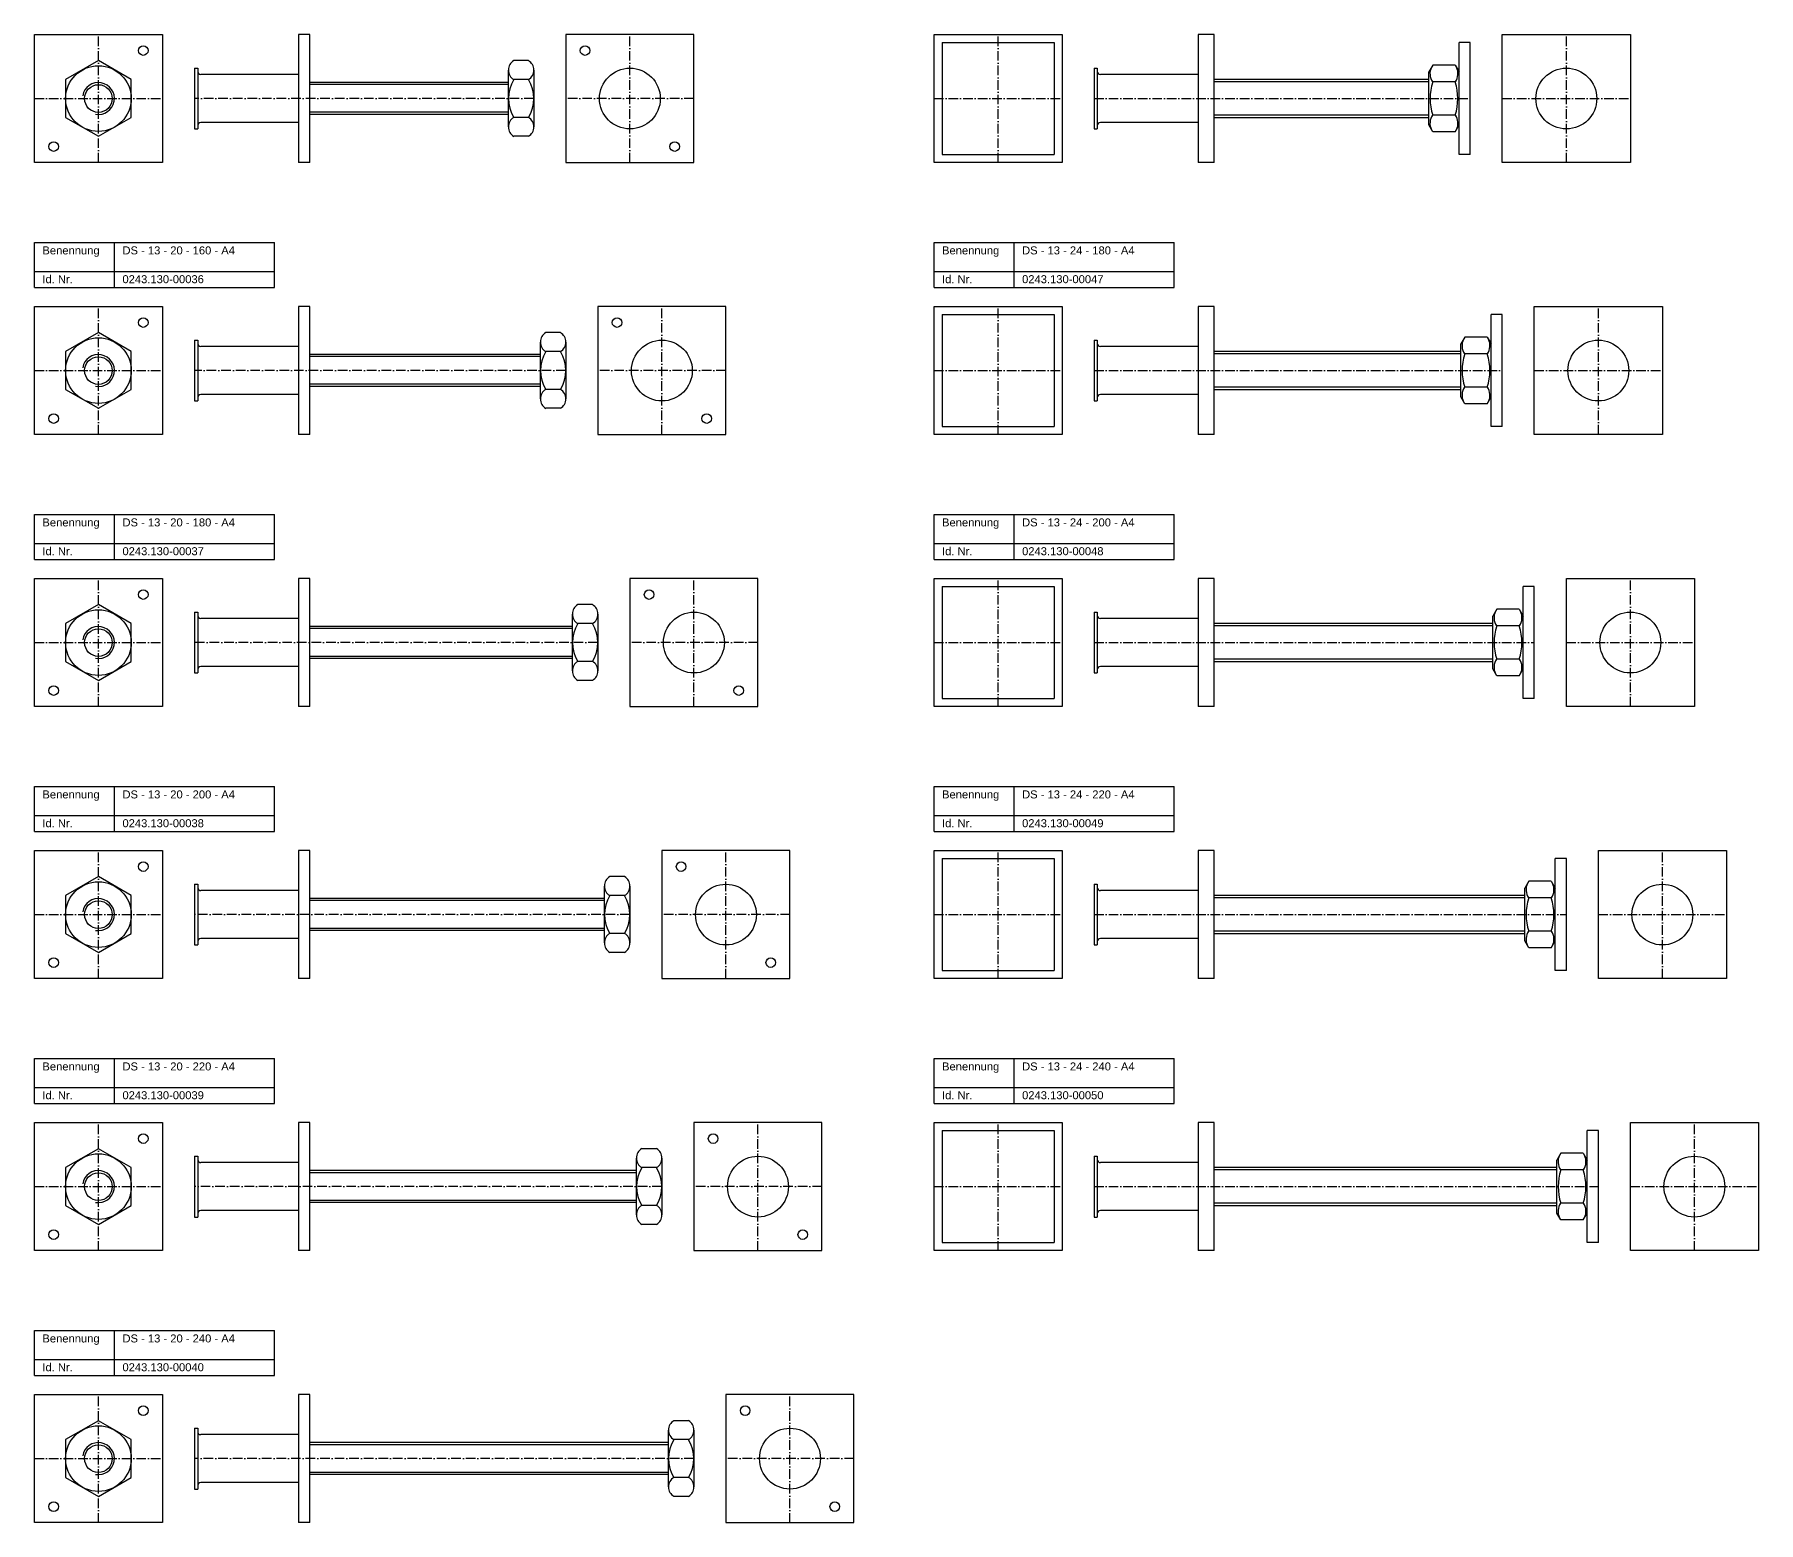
# Model space of a CAD drawing. Header units: millimetres. Extents: x 77 to 2545, y 1116 to 2936.
# Drawn here: x 1468 to 2545, y 1116 to 2046 of the extents above; entities that cross this region are included whole.
import ezdxf

# ---------------------------------------------------------------- set-up
doc = ezdxf.new("R2010")
doc.units = ezdxf.units.MM
doc.header["$LTSCALE"] = 0.5
doc.linetypes.add('achse', pattern=[18, 12, -3, 0, -3])
doc.layers.add('HALFEN', color=2, linetype='CONTINUOUS')
doc.styles.add('ARIAL50', font='ARIAL.TTF', dxfattribs={"height": 5})

msp = doc.modelspace()

# ---------------------------------------------------------------- linework, layer by layer
at = {"layer": 'HALFEN'}
for p, q in [((1468.2, 2046.2), (1548.2, 2046.2)), ((1468.2, 1966.2), (1468.2, 2046.2)), ((1548.2, 2046.2), (1548.2, 1966.2)), ((1633.2, 2046.2), (1633.2, 1966.2)), ((1640.2, 2046.2), (1633.2, 2046.2)), ((1640.2, 1966.2), (1640.2, 2046.2)), ((1880.2, 2046.2), (1800.2, 2046.2)), ((1800.2, 2046.2), (1800.2, 1966.2)), ((1880.2, 1966.2), (1880.2, 2046.2)), ((2030.2, 2046.2), (2110.2, 2046.2)), ((2030.2, 1966.2), (2030.2, 2046.2)), ((2035.2, 2041.2), (2105.2, 2041.2)), ((2035.2, 2041.2), (2035.2, 1971.2)), ((2105.2, 2041.2), (2105.2, 1971.2)), ((2110.2, 2046.2), (2110.2, 1966.2)), ((2195.2, 2046.2), (2195.2, 1966.2)), ((2205.2, 2046.2), (2195.2, 2046.2)), ((2205.2, 1966.2), (2205.2, 2046.2)), ((2358.2, 1971.2), (2358.2, 2041.2)), ((2365.2, 2041.2), (2358.2, 2041.2)), ((2365.2, 1971.2), (2365.2, 2041.2)), ((2385.2, 2046.2), (2465.2, 2046.2)), ((2385.2, 1966.2), (2385.2, 2046.2)), ((2465.2, 2046.2), (2465.2, 1966.2)), ((1568.2, 2025.2), (1570.2, 2025.2)), ((1568.2, 2025.2), (1568.2, 1987.2)), ((1570.2, 2025.2), (1570.2, 1987.2)), ((1776.8, 2029.9), (1767.7, 2029.9)), ((2130.2, 2025.2), (2132.2, 2025.2)), ((2130.2, 2025.2), (2130.2, 1987.2)), ((2132.2, 2025.2), (2132.2, 1987.2)), ((2341.7, 2027), (2339.2, 2022.8)), ((2355.8, 2027), (2341.7, 2027)), ((2355.8, 2027), (2358.2, 2022.8)), ((1633.2, 2021.2), (1572.2, 2021.2)), ((1764.2, 2016.3), (1640.2, 2016.3)), ((1764.2, 2014.9), (1640.2, 2014.9)), ((1764.2, 2024), (1764.2, 1988.5)), ((1776.8, 2018.1), (1767.7, 2018.1)), ((1780.2, 2024), (1780.2, 1988.5)), ((2195.2, 2021.2), (2134.2, 2021.2)), ((2339.2, 2018.2), (2205.2, 2018.2)), ((2339.2, 2016.6), (2205.2, 2016.6)), ((2339.2, 1989.7), (2339.2, 2022.8)), ((2355.8, 2016.6), (2341.7, 2016.6)), ((1764.2, 1997.6), (1640.2, 1997.6)), ((1764.2, 1996.3), (1640.2, 1996.3)), ((1776.8, 1994.4), (1767.7, 1994.4)), ((2339.2, 1995.9), (2205.2, 1995.9)), ((2339.2, 1994.2), (2205.2, 1994.2)), ((2355.8, 1995.9), (2341.7, 1995.9)), ((1568.2, 1987.2), (1570.2, 1987.2)), ((1633.2, 1991.2), (1572.2, 1991.2)), ((1776.8, 1982.6), (1767.7, 1982.6)), ((2130.2, 1987.2), (2132.2, 1987.2)), ((2195.2, 1991.2), (2134.2, 1991.2)), ((2341.7, 1985.5), (2339.2, 1989.7)), ((2355.8, 1985.5), (2341.7, 1985.5)), ((2355.8, 1985.5), (2358.2, 1989.7)), ((2035.2, 1971.2), (2105.2, 1971.2)), ((2365.2, 1971.2), (2358.2, 1971.2)), ((1548.2, 1966.2), (1468.2, 1966.2)), ((1640.2, 1966.2), (1633.2, 1966.2)), ((1800.2, 1966.2), (1880.2, 1966.2)), ((2110.2, 1966.2), (2030.2, 1966.2)), ((2205.2, 1966.2), (2195.2, 1966.2)), ((2465.2, 1966.2), (2385.2, 1966.2)), ((1468.2, 1916.2), (1618.2, 1916.2)), ((1468.2, 1888.2), (1468.2, 1916.2)), ((1518.2, 1888.2), (1518.2, 1916.2)), ((1618.2, 1888.2), (1618.2, 1916.2)), ((2030.2, 1916.2), (2180.2, 1916.2)), ((2030.2, 1888.2), (2030.2, 1916.2)), ((2080.2, 1888.2), (2080.2, 1916.2)), ((2180.2, 1888.2), (2180.2, 1916.2)), ((1468.2, 1898.2), (1618.2, 1898.2)), ((2030.2, 1898.2), (2180.2, 1898.2)), ((1468.2, 1888.2), (1618.2, 1888.2)), ((2030.2, 1888.2), (2180.2, 1888.2)), ((1468.2, 1876.2), (1548.2, 1876.2)), ((1468.2, 1796.2), (1468.2, 1876.2)), ((1548.2, 1876.2), (1548.2, 1796.2)), ((1633.2, 1876.2), (1633.2, 1796.2)), ((1640.2, 1876.2), (1633.2, 1876.2)), ((1640.2, 1796.2), (1640.2, 1876.2)), ((1900.2, 1876.2), (1820.2, 1876.2)), ((1820.2, 1876.2), (1820.2, 1796.2)), ((1900.2, 1796.2), (1900.2, 1876.2)), ((2030.2, 1876.2), (2110.2, 1876.2)), ((2030.2, 1796.2), (2030.2, 1876.2)), ((2110.2, 1876.2), (2110.2, 1796.2)), ((2195.2, 1876.2), (2195.2, 1796.2)), ((2205.2, 1876.2), (2195.2, 1876.2)), ((2205.2, 1796.2), (2205.2, 1876.2)), ((2405.2, 1876.2), (2485.2, 1876.2)), ((2405.2, 1796.2), (2405.2, 1876.2)), ((2485.2, 1876.2), (2485.2, 1796.2)), ((2035.2, 1871.2), (2105.2, 1871.2)), ((2035.2, 1871.2), (2035.2, 1801.2)), ((2105.2, 1871.2), (2105.2, 1801.2)), ((2378.2, 1801.2), (2378.2, 1871.2)), ((2385.2, 1871.2), (2378.2, 1871.2)), ((2385.2, 1801.2), (2385.2, 1871.2)), ((1568.2, 1855.2), (1570.2, 1855.2)), ((1568.2, 1855.2), (1568.2, 1817.2)), ((1570.2, 1855.2), (1570.2, 1817.2)), ((1784.2, 1854), (1784.2, 1818.5)), ((1796.8, 1859.9), (1787.7, 1859.9)), ((1800.2, 1854), (1800.2, 1818.5)), ((2130.2, 1855.2), (2132.2, 1855.2)), ((2130.2, 1855.2), (2130.2, 1817.2)), ((2132.2, 1855.2), (2132.2, 1817.2)), ((2361.7, 1857), (2359.2, 1852.8)), ((2359.2, 1819.7), (2359.2, 1852.8)), ((2375.8, 1857), (2361.7, 1857)), ((2375.8, 1857), (2378.2, 1852.8)), ((1633.2, 1851.2), (1572.2, 1851.2)), ((1784.2, 1846.3), (1640.2, 1846.3)), ((1784.2, 1844.9), (1640.2, 1844.9)), ((1796.8, 1848.1), (1787.7, 1848.1)), ((2195.2, 1851.2), (2134.2, 1851.2)), ((2359.2, 1848.2), (2205.2, 1848.2)), ((2359.2, 1846.6), (2205.2, 1846.6)), ((2375.8, 1846.6), (2361.7, 1846.6)), ((1633.2, 1821.2), (1572.2, 1821.2)), ((1784.2, 1827.6), (1640.2, 1827.6)), ((1784.2, 1826.3), (1640.2, 1826.3)), ((1796.8, 1824.4), (1787.7, 1824.4)), ((2195.2, 1821.2), (2134.2, 1821.2)), ((2359.2, 1825.9), (2205.2, 1825.9)), ((2359.2, 1824.2), (2205.2, 1824.2)), ((2375.8, 1825.9), (2361.7, 1825.9)), ((1568.2, 1817.2), (1570.2, 1817.2)), ((1796.8, 1812.6), (1787.7, 1812.6)), ((2130.2, 1817.2), (2132.2, 1817.2)), ((2361.7, 1815.5), (2359.2, 1819.7)), ((2375.8, 1815.5), (2361.7, 1815.5)), ((2375.8, 1815.5), (2378.2, 1819.7)), ((2035.2, 1801.2), (2105.2, 1801.2)), ((2385.2, 1801.2), (2378.2, 1801.2)), ((1548.2, 1796.2), (1468.2, 1796.2)), ((1640.2, 1796.2), (1633.2, 1796.2)), ((1820.2, 1796.2), (1900.2, 1796.2)), ((2110.2, 1796.2), (2030.2, 1796.2)), ((2205.2, 1796.2), (2195.2, 1796.2)), ((2485.2, 1796.2), (2405.2, 1796.2)), ((1468.2, 1746.2), (1618.2, 1746.2)), ((1468.2, 1718.2), (1468.2, 1746.2)), ((1518.2, 1718.2), (1518.2, 1746.2)), ((1618.2, 1718.2), (1618.2, 1746.2)), ((2030.2, 1746.2), (2180.2, 1746.2)), ((2030.2, 1718.2), (2030.2, 1746.2)), ((2080.2, 1718.2), (2080.2, 1746.2)), ((2180.2, 1718.2), (2180.2, 1746.2)), ((1468.2, 1728.2), (1618.2, 1728.2)), ((2030.2, 1728.2), (2180.2, 1728.2)), ((1468.2, 1718.2), (1618.2, 1718.2)), ((2030.2, 1718.2), (2180.2, 1718.2)), ((1468.2, 1706.2), (1548.2, 1706.2)), ((1468.2, 1626.2), (1468.2, 1706.2)), ((1548.2, 1706.2), (1548.2, 1626.2)), ((1633.2, 1706.2), (1633.2, 1626.2)), ((1640.2, 1706.2), (1633.2, 1706.2)), ((1640.2, 1626.2), (1640.2, 1706.2)), ((1920.2, 1706.2), (1840.2, 1706.2)), ((1840.2, 1706.2), (1840.2, 1626.2)), ((1920.2, 1626.2), (1920.2, 1706.2)), ((2030.2, 1706.2), (2110.2, 1706.2)), ((2030.2, 1626.2), (2030.2, 1706.2)), ((2110.2, 1706.2), (2110.2, 1626.2)), ((2195.2, 1706.2), (2195.2, 1626.2)), ((2205.2, 1706.2), (2195.2, 1706.2)), ((2205.2, 1626.2), (2205.2, 1706.2)), ((2425.2, 1706.2), (2505.2, 1706.2)), ((2425.2, 1626.2), (2425.2, 1706.2)), ((2505.2, 1706.2), (2505.2, 1626.2)), ((2035.2, 1701.2), (2105.2, 1701.2)), ((2035.2, 1701.2), (2035.2, 1631.2)), ((2105.2, 1701.2), (2105.2, 1631.2)), ((2398.2, 1631.2), (2398.2, 1701.2)), ((2405.2, 1701.2), (2398.2, 1701.2)), ((2405.2, 1631.2), (2405.2, 1701.2)), ((1568.2, 1685.2), (1570.2, 1685.2)), ((1568.2, 1685.2), (1568.2, 1647.2)), ((1570.2, 1685.2), (1570.2, 1647.2)), ((1633.2, 1681.2), (1572.2, 1681.2)), ((1804.2, 1684), (1804.2, 1648.5)), ((1816.8, 1689.9), (1807.7, 1689.9)), ((1820.2, 1684), (1820.2, 1648.5)), ((2130.2, 1685.2), (2132.2, 1685.2)), ((2130.2, 1685.2), (2130.2, 1647.2)), ((2132.2, 1685.2), (2132.2, 1647.2)), ((2195.2, 1681.2), (2134.2, 1681.2)), ((2381.7, 1687), (2379.2, 1682.8)), ((2379.2, 1649.7), (2379.2, 1682.8)), ((2395.8, 1687), (2381.7, 1687)), ((2395.8, 1687), (2398.2, 1682.8)), ((1804.2, 1676.3), (1640.2, 1676.3)), ((1804.2, 1674.9), (1640.2, 1674.9)), ((1816.8, 1678.1), (1807.7, 1678.1)), ((2379.2, 1678.2), (2205.2, 1678.2)), ((2379.2, 1676.6), (2205.2, 1676.6)), ((2395.8, 1676.6), (2381.7, 1676.6)), ((1633.2, 1651.2), (1572.2, 1651.2)), ((1804.2, 1657.6), (1640.2, 1657.6)), ((1804.2, 1656.3), (1640.2, 1656.3)), ((1816.8, 1654.4), (1807.7, 1654.4)), ((2195.2, 1651.2), (2134.2, 1651.2)), ((2379.2, 1655.9), (2205.2, 1655.9)), ((2379.2, 1654.2), (2205.2, 1654.2)), ((2381.7, 1645.5), (2379.2, 1649.7)), ((2395.8, 1655.9), (2381.7, 1655.9)), ((2395.8, 1645.5), (2398.2, 1649.7)), ((1568.2, 1647.2), (1570.2, 1647.2)), ((1816.8, 1642.6), (1807.7, 1642.6)), ((2130.2, 1647.2), (2132.2, 1647.2)), ((2395.8, 1645.5), (2381.7, 1645.5)), ((2035.2, 1631.2), (2105.2, 1631.2)), ((2405.2, 1631.2), (2398.2, 1631.2)), ((1548.2, 1626.2), (1468.2, 1626.2)), ((1640.2, 1626.2), (1633.2, 1626.2)), ((1840.2, 1626.2), (1920.2, 1626.2)), ((2110.2, 1626.2), (2030.2, 1626.2)), ((2205.2, 1626.2), (2195.2, 1626.2)), ((2505.2, 1626.2), (2425.2, 1626.2)), ((1468.2, 1576.2), (1618.2, 1576.2)), ((1468.2, 1548.2), (1468.2, 1576.2)), ((1518.2, 1548.2), (1518.2, 1576.2)), ((1618.2, 1548.2), (1618.2, 1576.2)), ((2030.2, 1576.2), (2180.2, 1576.2)), ((2030.2, 1548.2), (2030.2, 1576.2)), ((2080.2, 1548.2), (2080.2, 1576.2)), ((2180.2, 1548.2), (2180.2, 1576.2)), ((1468.2, 1558.2), (1618.2, 1558.2)), ((2030.2, 1558.2), (2180.2, 1558.2)), ((1468.2, 1548.2), (1618.2, 1548.2)), ((2030.2, 1548.2), (2180.2, 1548.2)), ((1468.2, 1456.2), (1468.2, 1536.2)), ((1468.2, 1536.2), (1548.2, 1536.2)), ((1548.2, 1536.2), (1548.2, 1456.2)), ((1633.2, 1536.2), (1633.2, 1456.2)), ((1640.2, 1536.2), (1633.2, 1536.2)), ((1640.2, 1456.2), (1640.2, 1536.2)), ((1860.2, 1536.2), (1860.2, 1456.2)), ((1940.2, 1536.2), (1860.2, 1536.2)), ((1940.2, 1456.2), (1940.2, 1536.2)), ((2030.2, 1456.2), (2030.2, 1536.2)), ((2030.2, 1536.2), (2110.2, 1536.2)), ((2035.2, 1531.2), (2035.2, 1461.2)), ((2035.2, 1531.2), (2105.2, 1531.2)), ((2105.2, 1531.2), (2105.2, 1461.2)), ((2110.2, 1536.2), (2110.2, 1456.2)), ((2195.2, 1536.2), (2195.2, 1456.2)), ((2205.2, 1536.2), (2195.2, 1536.2)), ((2205.2, 1456.2), (2205.2, 1536.2)), ((2418.2, 1461.2), (2418.2, 1531.2)), ((2425.2, 1531.2), (2418.2, 1531.2)), ((2425.2, 1461.2), (2425.2, 1531.2)), ((2445.2, 1456.2), (2445.2, 1536.2)), ((2445.2, 1536.2), (2525.2, 1536.2)), ((2525.2, 1536.2), (2525.2, 1456.2)), ((1836.8, 1519.9), (1827.7, 1519.9)), ((1568.2, 1515.2), (1570.2, 1515.2)), ((1568.2, 1515.2), (1568.2, 1477.2)), ((1570.2, 1515.2), (1570.2, 1477.2)), ((1633.2, 1511.2), (1572.2, 1511.2)), ((1824.2, 1514), (1824.2, 1478.5)), ((1836.8, 1508.1), (1827.7, 1508.1)), ((1840.2, 1514), (1840.2, 1478.5)), ((2130.2, 1515.2), (2132.2, 1515.2)), ((2130.2, 1515.2), (2130.2, 1477.2)), ((2132.2, 1515.2), (2132.2, 1477.2)), ((2195.2, 1511.2), (2134.2, 1511.2)), ((2399.2, 1508.2), (2205.2, 1508.2)), ((2401.7, 1517), (2399.2, 1512.8)), ((2399.2, 1479.7), (2399.2, 1512.8)), ((2415.8, 1517), (2401.7, 1517)), ((2415.8, 1517), (2418.2, 1512.8)), ((1824.2, 1506.3), (1640.2, 1506.3)), ((1824.2, 1504.9), (1640.2, 1504.9)), ((2399.2, 1506.6), (2205.2, 1506.6)), ((2415.8, 1506.6), (2401.7, 1506.6)), ((1824.2, 1487.6), (1640.2, 1487.6)), ((1568.2, 1477.2), (1570.2, 1477.2)), ((1633.2, 1481.2), (1572.2, 1481.2)), ((1824.2, 1486.3), (1640.2, 1486.3)), ((1836.8, 1484.4), (1827.7, 1484.4)), ((2130.2, 1477.2), (2132.2, 1477.2)), ((2195.2, 1481.2), (2134.2, 1481.2)), ((2399.2, 1485.9), (2205.2, 1485.9)), ((2399.2, 1484.2), (2205.2, 1484.2)), ((2401.7, 1475.5), (2399.2, 1479.7)), ((2415.8, 1485.9), (2401.7, 1485.9)), ((2415.8, 1475.5), (2418.2, 1479.7)), ((1836.8, 1472.6), (1827.7, 1472.6)), ((2415.8, 1475.5), (2401.7, 1475.5)), ((1548.2, 1456.2), (1468.2, 1456.2)), ((1640.2, 1456.2), (1633.2, 1456.2)), ((1860.2, 1456.2), (1940.2, 1456.2)), ((2110.2, 1456.2), (2030.2, 1456.2)), ((2035.2, 1461.2), (2105.2, 1461.2)), ((2205.2, 1456.2), (2195.2, 1456.2)), ((2425.2, 1461.2), (2418.2, 1461.2)), ((2525.2, 1456.2), (2445.2, 1456.2)), ((1468.2, 1406.2), (1618.2, 1406.2)), ((1468.2, 1378.2), (1468.2, 1406.2)), ((1518.2, 1378.2), (1518.2, 1406.2)), ((1618.2, 1378.2), (1618.2, 1406.2)), ((2030.2, 1406.2), (2180.2, 1406.2)), ((2030.2, 1378.2), (2030.2, 1406.2)), ((2080.2, 1378.2), (2080.2, 1406.2)), ((2180.2, 1378.2), (2180.2, 1406.2)), ((1468.2, 1388.2), (1618.2, 1388.2)), ((2030.2, 1388.2), (2180.2, 1388.2)), ((1468.2, 1378.2), (1618.2, 1378.2)), ((2030.2, 1378.2), (2180.2, 1378.2)), ((1468.2, 1366.2), (1548.2, 1366.2)), ((1468.2, 1286.2), (1468.2, 1366.2)), ((1548.2, 1366.2), (1548.2, 1286.2)), ((1633.2, 1366.2), (1633.2, 1286.2)), ((1640.2, 1366.2), (1633.2, 1366.2)), ((1640.2, 1286.2), (1640.2, 1366.2)), ((1960.2, 1366.2), (1880.2, 1366.2)), ((1880.2, 1366.2), (1880.2, 1286.2)), ((1960.2, 1286.2), (1960.2, 1366.2)), ((2030.2, 1366.2), (2110.2, 1366.2)), ((2030.2, 1286.2), (2030.2, 1366.2)), ((2035.2, 1361.2), (2105.2, 1361.2)), ((2035.2, 1361.2), (2035.2, 1291.2)), ((2105.2, 1361.2), (2105.2, 1291.2)), ((2110.2, 1366.2), (2110.2, 1286.2)), ((2195.2, 1366.2), (2195.2, 1286.2)), ((2205.2, 1366.2), (2195.2, 1366.2)), ((2205.2, 1286.2), (2205.2, 1366.2)), ((2445.2, 1361.2), (2438.2, 1361.2)), ((2438.2, 1291.2), (2438.2, 1361.2)), ((2445.2, 1291.2), (2445.2, 1361.2)), ((2465.2, 1366.2), (2545.2, 1366.2)), ((2465.2, 1286.2), (2465.2, 1366.2)), ((2545.2, 1366.2), (2545.2, 1286.2)), ((1856.8, 1349.9), (1847.7, 1349.9)), ((2421.7, 1347), (2419.2, 1342.8)), ((2435.8, 1347), (2421.7, 1347)), ((2435.8, 1347), (2438.2, 1342.8)), ((1568.2, 1345.2), (1568.2, 1307.2)), ((1568.2, 1345.2), (1570.2, 1345.2)), ((1570.2, 1345.2), (1570.2, 1307.2)), ((1633.2, 1341.2), (1572.2, 1341.2)), ((1844.2, 1336.3), (1640.2, 1336.3)), ((1844.2, 1344), (1844.2, 1308.5)), ((1856.8, 1338.1), (1847.7, 1338.1)), ((1860.2, 1344), (1860.2, 1308.5)), ((2130.2, 1345.2), (2132.2, 1345.2)), ((2130.2, 1345.2), (2130.2, 1307.2)), ((2132.2, 1345.2), (2132.2, 1307.2)), ((2195.2, 1341.2), (2134.2, 1341.2)), ((2419.2, 1338.2), (2205.2, 1338.2)), ((2419.2, 1336.6), (2205.2, 1336.6)), ((2419.2, 1309.7), (2419.2, 1342.8)), ((2435.8, 1336.6), (2421.7, 1336.6)), ((1844.2, 1334.9), (1640.2, 1334.9)), ((1844.2, 1317.6), (1640.2, 1317.6)), ((1844.2, 1316.3), (1640.2, 1316.3)), ((1856.8, 1314.4), (1847.7, 1314.4)), ((2419.2, 1315.9), (2205.2, 1315.9)), ((2419.2, 1314.2), (2205.2, 1314.2)), ((2435.8, 1315.9), (2421.7, 1315.9)), ((1568.2, 1307.2), (1570.2, 1307.2)), ((1633.2, 1311.2), (1572.2, 1311.2)), ((2130.2, 1307.2), (2132.2, 1307.2)), ((2195.2, 1311.2), (2134.2, 1311.2)), ((2421.7, 1305.5), (2419.2, 1309.7)), ((2435.8, 1305.5), (2421.7, 1305.5)), ((2435.8, 1305.5), (2438.2, 1309.7)), ((1856.8, 1302.6), (1847.7, 1302.6)), ((1548.2, 1286.2), (1468.2, 1286.2)), ((1640.2, 1286.2), (1633.2, 1286.2)), ((1880.2, 1286.2), (1960.2, 1286.2)), ((2110.2, 1286.2), (2030.2, 1286.2)), ((2035.2, 1291.2), (2105.2, 1291.2)), ((2205.2, 1286.2), (2195.2, 1286.2)), ((2445.2, 1291.2), (2438.2, 1291.2)), ((2545.2, 1286.2), (2465.2, 1286.2)), ((1468.2, 1236.2), (1618.2, 1236.2)), ((1468.2, 1208.2), (1468.2, 1236.2)), ((1518.2, 1208.2), (1518.2, 1236.2)), ((1618.2, 1208.2), (1618.2, 1236.2)), ((1468.2, 1218.2), (1618.2, 1218.2)), ((1468.2, 1208.2), (1618.2, 1208.2)), ((1468.2, 1196.2), (1548.2, 1196.2)), ((1468.2, 1116.2), (1468.2, 1196.2)), ((1548.2, 1196.2), (1548.2, 1116.2)), ((1633.2, 1196.2), (1633.2, 1116.2)), ((1640.2, 1196.2), (1633.2, 1196.2)), ((1640.2, 1116.2), (1640.2, 1196.2)), ((1980.2, 1196.2), (1900.2, 1196.2)), ((1900.2, 1196.2), (1900.2, 1116.2)), ((1980.2, 1116.2), (1980.2, 1196.2)), ((1568.2, 1175.2), (1570.2, 1175.2)), ((1568.2, 1175.2), (1568.2, 1137.2)), ((1570.2, 1175.2), (1570.2, 1137.2)), ((1864.2, 1174), (1864.2, 1138.5)), ((1876.8, 1179.9), (1867.7, 1179.9)), ((1880.2, 1174), (1880.2, 1138.5)), ((1633.2, 1171.2), (1572.2, 1171.2)), ((1864.2, 1166.3), (1640.2, 1166.3)), ((1864.2, 1164.9), (1640.2, 1164.9)), ((1876.8, 1168.1), (1867.7, 1168.1)), ((1864.2, 1147.6), (1640.2, 1147.6)), ((1864.2, 1146.3), (1640.2, 1146.3)), ((1876.8, 1144.4), (1867.7, 1144.4)), ((1568.2, 1137.2), (1570.2, 1137.2)), ((1633.2, 1141.2), (1572.2, 1141.2)), ((1876.8, 1132.6), (1867.7, 1132.6)), ((1548.2, 1116.2), (1468.2, 1116.2)), ((1640.2, 1116.2), (1633.2, 1116.2)), ((1900.2, 1116.2), (1980.2, 1116.2))]:
    msp.add_line(p, q, dxfattribs=at)
at = {"layer": 'HALFEN', "color": 1, "linetype": 'achse'}
for p, q in [((1508.2, 1966.2), (1508.2, 2046.2)), ((1840.2, 1966.2), (1840.2, 2046.2)), ((2070.2, 1966.2), (2070.2, 2046.2)), ((2425.2, 1966.2), (2425.2, 2046.2)), ((1468.2, 2006.2), (1548.2, 2006.2)), ((1780.2, 2006.2), (1568.2, 2006.2)), ((1880.2, 2006.2), (1800.2, 2006.2)), ((2030.2, 2006.2), (2110.2, 2006.2)), ((2130.2, 2006.2), (2365.2, 2006.2)), ((2385.2, 2006.2), (2465.2, 2006.2)), ((1508.2, 1796.2), (1508.2, 1876.2)), ((1860.2, 1796.2), (1860.2, 1876.2)), ((2070.2, 1796.2), (2070.2, 1876.2)), ((2445.2, 1796.2), (2445.2, 1876.2)), ((1468.2, 1836.2), (1548.2, 1836.2)), ((1800.2, 1836.2), (1568.2, 1836.2)), ((1900.2, 1836.2), (1820.2, 1836.2)), ((2030.2, 1836.2), (2110.2, 1836.2)), ((2130.2, 1836.2), (2385.2, 1836.2)), ((2405.2, 1836.2), (2485.2, 1836.2)), ((1508.2, 1626.2), (1508.2, 1706.2)), ((1880.2, 1626.2), (1880.2, 1706.2)), ((2070.2, 1626.2), (2070.2, 1706.2)), ((2465.2, 1626.2), (2465.2, 1706.2)), ((1468.2, 1666.2), (1548.2, 1666.2)), ((1820.2, 1666.2), (1568.2, 1666.2)), ((1920.2, 1666.2), (1840.2, 1666.2)), ((2030.2, 1666.2), (2110.2, 1666.2)), ((2130.2, 1666.2), (2405.2, 1666.2)), ((2425.2, 1666.2), (2505.2, 1666.2)), ((1508.2, 1456.2), (1508.2, 1536.2)), ((1900.2, 1456.2), (1900.2, 1536.2)), ((2070.2, 1456.2), (2070.2, 1536.2)), ((2485.2, 1456.2), (2485.2, 1536.2)), ((1468.2, 1496.2), (1548.2, 1496.2)), ((1840.2, 1496.2), (1568.2, 1496.2)), ((1940.2, 1496.2), (1860.2, 1496.2)), ((2030.2, 1496.2), (2110.2, 1496.2)), ((2130.2, 1496.2), (2425.2, 1496.2)), ((2445.2, 1496.2), (2525.2, 1496.2)), ((1508.2, 1286.2), (1508.2, 1366.2)), ((1920.2, 1286.2), (1920.2, 1366.2)), ((2070.2, 1286.2), (2070.2, 1366.2)), ((2505.2, 1286.2), (2505.2, 1366.2)), ((1468.2, 1326.2), (1548.2, 1326.2)), ((1860.2, 1326.2), (1568.2, 1326.2)), ((1960.2, 1326.2), (1880.2, 1326.2)), ((2030.2, 1326.2), (2110.2, 1326.2)), ((2130.2, 1326.2), (2445.2, 1326.2)), ((2465.2, 1326.2), (2545.2, 1326.2)), ((1508.2, 1116.2), (1508.2, 1196.2)), ((1940.2, 1116.2), (1940.2, 1196.2)), ((1468.2, 1156.2), (1548.2, 1156.2)), ((1880.2, 1156.2), (1568.2, 1156.2)), ((1980.2, 1156.2), (1900.2, 1156.2))]:
    msp.add_line(p, q, dxfattribs=at)
at = {"layer": 'HALFEN'}
for points in [[(1487.7, 1994.4), (1508.2, 1982.6), (1528.7, 1994.4), (1528.7, 2018.1), (1508.2, 2029.9), (1487.7, 2018.1)], [(1487.7, 1824.4), (1508.2, 1812.6), (1528.7, 1824.4), (1528.7, 1848.1), (1508.2, 1859.9), (1487.7, 1848.1)], [(1487.7, 1654.4), (1508.2, 1642.6), (1528.7, 1654.4), (1528.7, 1678.1), (1508.2, 1689.9), (1487.7, 1678.1)], [(1487.7, 1484.4), (1508.2, 1472.6), (1528.7, 1484.4), (1528.7, 1508.1), (1508.2, 1519.9), (1487.7, 1508.1)], [(1487.7, 1314.4), (1508.2, 1302.6), (1528.7, 1314.4), (1528.7, 1338.1), (1508.2, 1349.9), (1487.7, 1338.1)], [(1487.7, 1144.4), (1508.2, 1132.6), (1528.7, 1144.4), (1528.7, 1168.1), (1508.2, 1179.9), (1487.7, 1168.1)]]:
    msp.add_lwpolyline(points, close=True, dxfattribs=at)
for centre, radius in [((1536.2, 2036.2), 3), ((1812.2, 2036.2), 3), ((1508.2, 2006.2), 20.5), ((1840.2, 2006.2), 19), ((2425.2, 2006.2), 19), ((1508.2, 2006.2), 8.65), ((1480.2, 1976.2), 3), ((1868.2, 1976.2), 3), ((1536.2, 1866.2), 3), ((1832.2, 1866.2), 3), ((1508.2, 1836.2), 20.5), ((1860.2, 1836.2), 19), ((2445.2, 1836.2), 19), ((1508.2, 1836.2), 8.65), ((1480.2, 1806.2), 3), ((1888.2, 1806.2), 3), ((1536.2, 1696.2), 3), ((1852.2, 1696.2), 3), ((1508.2, 1666.2), 20.5), ((1880.2, 1666.2), 19), ((2465.2, 1666.2), 19), ((1508.2, 1666.2), 8.65), ((1480.2, 1636.2), 3), ((1908.2, 1636.2), 3), ((1536.2, 1526.2), 3), ((1872.2, 1526.2), 3), ((1508.2, 1496.2), 20.5), ((1900.2, 1496.2), 19), ((2485.2, 1496.2), 19), ((1508.2, 1496.2), 8.65), ((1480.2, 1466.2), 3), ((1928.2, 1466.2), 3), ((1536.2, 1356.2), 3), ((1892.2, 1356.2), 3), ((1508.2, 1326.2), 20.5), ((1920.2, 1326.2), 19), ((2505.2, 1326.2), 19), ((1508.2, 1326.2), 8.65), ((1480.2, 1296.2), 3), ((1948.2, 1296.2), 3), ((1536.2, 1186.2), 3), ((1912.2, 1186.2), 3), ((1508.2, 1156.2), 20.5), ((1940.2, 1156.2), 19), ((1508.2, 1156.2), 8.65), ((1480.2, 1126.2), 3), ((1968.2, 1126.2), 3)]:
    msp.add_circle(centre, radius, dxfattribs=at)
for centre, radius, start, end in [((1771.1, 2024), 6.83, 120, 240), ((1773.4, 2024), 6.83, 300, 60), ((2349.2, 2021.8), 9.19, 154.4385, 214.4385), ((2348.3, 2021.8), 9.19, 325.5615, 25.5615), ((1572.2, 2023.2), 2, 180, 270), ((1786.5, 2006.2), 22.2, 147.7958, 212.2042), ((1758, 2006.2), 22.2, 327.7958, 32.2042), ((2134.2, 2023.2), 2, 180, 270), ((2374.4, 2006.2), 34.3, 162.383, 197.617), ((2323.1, 2006.2), 34.3, 342.383, 17.617), ((1771.1, 1988.5), 6.83, 120, 240), ((1773.4, 1988.5), 6.83, 300, 60), ((2349.2, 1990.7), 9.19, 145.5615, 205.5615), ((2348.3, 1990.7), 9.19, 334.4385, 34.4385), ((1572.2, 1989.2), 2, 90, 180), ((2134.2, 1989.2), 2, 90, 180), ((1572.2, 1853.2), 2, 180, 270), ((1791.1, 1854), 6.83, 120, 240), ((1793.4, 1854), 6.83, 300, 60), ((2134.2, 1853.2), 2, 180, 270), ((2369.2, 1851.8), 9.19, 154.4385, 214.4385), ((2368.3, 1851.8), 9.19, 325.5615, 25.5615), ((1806.5, 1836.2), 22.2, 147.7958, 212.2042), ((1778, 1836.2), 22.2, 327.7958, 32.2042), ((2394.4, 1836.2), 34.3, 162.383, 197.617), ((2343.1, 1836.2), 34.3, 342.383, 17.617), ((1572.2, 1819.2), 2, 90, 180), ((1791.1, 1818.5), 6.83, 120, 240), ((1793.4, 1818.5), 6.83, 300, 60), ((2134.2, 1819.2), 2, 90, 180), ((2369.2, 1820.7), 9.19, 145.5615, 205.5615), ((2368.3, 1820.7), 9.19, 334.4385, 34.4385), ((1572.2, 1683.2), 2, 180, 270), ((1811.1, 1684), 6.83, 120, 240), ((1813.4, 1684), 6.83, 300, 60), ((2134.2, 1683.2), 2, 180, 270), ((2389.2, 1681.8), 9.19, 154.4385, 214.4385), ((2388.3, 1681.8), 9.19, 325.5615, 25.5615), ((1826.5, 1666.2), 22.2, 147.7958, 212.2042), ((1798, 1666.2), 22.2, 327.7958, 32.2042), ((2414.4, 1666.2), 34.3, 162.383, 197.617), ((2363.1, 1666.2), 34.3, 342.383, 17.617), ((1572.2, 1649.2), 2, 90, 180), ((1811.1, 1648.5), 6.83, 120, 240), ((1813.4, 1648.5), 6.83, 300, 60), ((2134.2, 1649.2), 2, 90, 180), ((2389.2, 1650.7), 9.19, 145.5615, 205.5615), ((2388.3, 1650.7), 9.19, 334.4385, 34.4385), ((1831.1, 1514), 6.83, 120, 240), ((1833.4, 1514), 6.83, 300, 60), ((1572.2, 1513.2), 2, 180, 270), ((1846.5, 1496.2), 22.2, 147.7958, 212.2042), ((1818, 1496.2), 22.2, 327.7958, 32.2042), ((2134.2, 1513.2), 2, 180, 270), ((2409.2, 1511.8), 9.19, 154.4385, 214.4385), ((2408.3, 1511.8), 9.19, 325.5615, 25.5615), ((2434.4, 1496.2), 34.3, 162.383, 197.617), ((2383.1, 1496.2), 34.3, 342.383, 17.617), ((1572.2, 1479.2), 2, 90, 180), ((1831.1, 1478.5), 6.83, 120, 240), ((1833.4, 1478.5), 6.83, 300, 60), ((2134.2, 1479.2), 2, 90, 180), ((2409.2, 1480.7), 9.19, 145.5615, 205.5615), ((2408.3, 1480.7), 9.19, 334.4385, 34.4385), ((1851.1, 1344), 6.83, 120, 240), ((1853.4, 1344), 6.83, 300, 60), ((1572.2, 1343.2), 2, 180, 270), ((1866.5, 1326.2), 22.2, 147.7958, 212.2042), ((1838, 1326.2), 22.2, 327.7958, 32.2042), ((2134.2, 1343.2), 2, 180, 270), ((2429.2, 1341.8), 9.19, 154.4385, 214.4385), ((2454.4, 1326.2), 34.3, 162.383, 197.617), ((2428.3, 1341.8), 9.19, 325.5615, 25.5615), ((2403.1, 1326.2), 34.3, 342.383, 17.617), ((1851.1, 1308.5), 6.83, 120, 240), ((1853.4, 1308.5), 6.83, 300, 60), ((2429.2, 1310.7), 9.19, 145.5615, 205.5615), ((2428.3, 1310.7), 9.19, 334.4385, 34.4385), ((1572.2, 1309.2), 2, 90, 180), ((2134.2, 1309.2), 2, 90, 180), ((1871.1, 1174), 6.83, 120, 240), ((1873.4, 1174), 6.83, 300, 60), ((1572.2, 1173.2), 2, 180, 270), ((1886.5, 1156.2), 22.2, 147.7958, 212.2042), ((1858, 1156.2), 22.2, 327.7958, 32.2042), ((1871.1, 1138.5), 6.83, 120, 240), ((1873.4, 1138.5), 6.83, 300, 60), ((1572.2, 1139.2), 2, 90, 180)]:
    msp.add_arc(centre, radius, start, end, dxfattribs=at)
at = {"layer": 'HALFEN', "color": 1}
for centre in [(1508.2, 2006.2), (1508.2, 1836.2), (1508.2, 1666.2), (1508.2, 1496.2), (1508.2, 1326.2), (1508.2, 1156.2)]:
    msp.add_arc(centre, 10, 260, 170, dxfattribs=at)

# ---------------------------------------------------------------- texts
at = {"layer": 'HALFEN', "style": 'ARIAL50'}
for s, p in [('Benennung', (1473.2, 1908.8)), ('DS - 13 - 20 - 160 - A4', (1523.2, 1908.8)), ('Benennung', (2035.2, 1908.8)), ('DS - 13 - 24 - 180 - A4', (2085.2, 1908.8)), ('Id. Nr.', (1473.2, 1890.8)), ('0243.130-00036', (1523.2, 1890.8)), ('Id. Nr.', (2035.2, 1890.8)), ('0243.130-00047', (2085.2, 1890.8)), ('Benennung', (1473.2, 1738.8)), ('DS - 13 - 20 - 180 - A4', (1523.2, 1738.8)), ('Benennung', (2035.2, 1738.8)), ('DS - 13 - 24 - 200 - A4', (2085.2, 1738.8)), ('Id. Nr.', (1473.2, 1720.8)), ('0243.130-00037', (1523.2, 1720.8)), ('Id. Nr.', (2035.2, 1720.8)), ('0243.130-00048', (2085.2, 1720.8)), ('Benennung', (1473.2, 1568.8)), ('DS - 13 - 20 - 200 - A4', (1523.2, 1568.8)), ('Benennung', (2035.2, 1568.8)), ('DS - 13 - 24 - 220 - A4', (2085.2, 1568.8)), ('Id. Nr.', (1473.2, 1550.8)), ('0243.130-00038', (1523.2, 1550.8)), ('Id. Nr.', (2035.2, 1550.8)), ('0243.130-00049', (2085.2, 1550.8)), ('Benennung', (1473.2, 1398.8)), ('DS - 13 - 20 - 220 - A4', (1523.2, 1398.8)), ('Benennung', (2035.2, 1398.8)), ('DS - 13 - 24 - 240 - A4', (2085.2, 1398.8)), ('Id. Nr.', (1473.2, 1380.8)), ('0243.130-00039', (1523.2, 1380.8)), ('Id. Nr.', (2035.2, 1380.8)), ('0243.130-00050', (2085.2, 1380.8)), ('Benennung', (1473.2, 1228.8)), ('DS - 13 - 20 - 240 - A4', (1523.2, 1228.8)), ('Id. Nr.', (1473.2, 1210.8)), ('0243.130-00040', (1523.2, 1210.8))]:
    msp.add_text(s, height=5, dxfattribs=at).set_placement(p)

doc.saveas('drawing.dxf')
